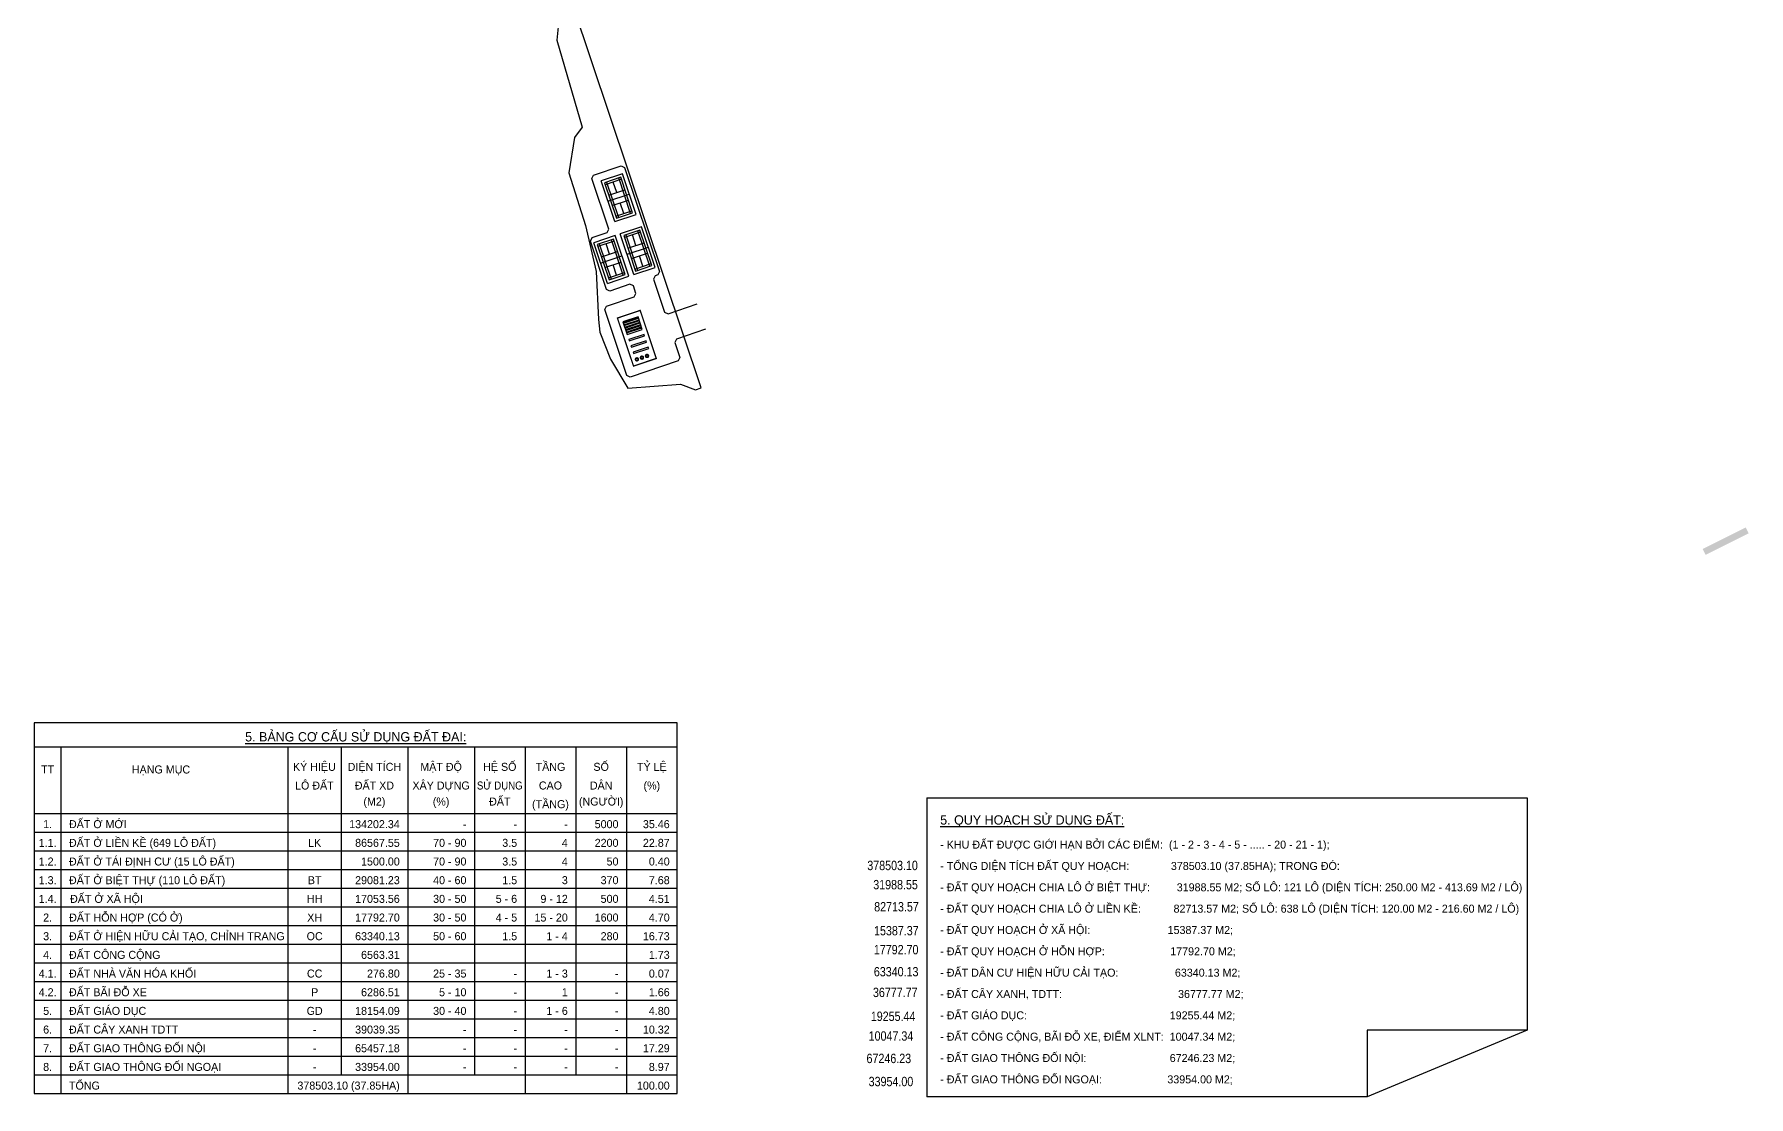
# Model space of a CAD drawing. Header units: metres. Extents: x 566107 to 571261, y 2062953 to 2068466.
# Drawn here: x 566107 to 566750, y 2065351 to 2065749 of the extents above; entities that cross this region are included whole.
import ezdxf
from ezdxf.enums import TextEntityAlignment as Align

# ---------------------------------------------------------------- set-up
doc = ezdxf.new("R2010")
doc.units = ezdxf.units.M
for name, color, linetype in [('1-sanTT-s', 96, 'CONTINUOUS'), ('BoThamCo', 94, 'CONTINUOUS'), ('dientich', 7, 'CONTINUOUS'), ('ghi_chu', 7, 'CONTINUOUS'), ('hatchViaHe+LogDg', 129, 'CONTINUOUS'), ('nha', 20, 'CONTINUOUS'), ('thuadat', 6, 'CONTINUOUS')]:
    doc.layers.add(name, color=color, linetype=linetype)
doc.styles.add('avantH', font='VHAVAN.TTF', dxfattribs={"height": 10})
doc.styles.add('text', font='VHARIALN.TTF')

# ---------------------------------------------------------------- blocks, each defined once
blk = doc.blocks.new('ghi_Eu-bgSDD')
at = {"color": 32}
blk.add_wipeout([(-241, 139), (0, 139), (0, 0), (-241, 0)], dxfattribs=at).translate(0, 0, 3.48).dxf.layer = 'ghi_chu'
at = {"layer": 'ghi_chu'}
blk.add_line((-241, 130), (0, 130), dxfattribs=at)
at = {"layer": 'ghi_chu', "color": 32}
for p, q in [((-231, 130), (-231, 7)), ((-146, 130), (-146, 0)), ((-126, 130), (-126, 7)), ((-101, 130), (-101, 0)), ((-76, 130), (-76, 7)), ((-38, 130), (-38, 7)), ((-19, 130), (-19, 0)), ((-231, 123), (-231, 0)), ((-241, 105), (0, 105)), ((-241, 98), (0, 98)), ((-241, 91), (0, 91)), ((-241, 84), (0, 84)), ((-241, 77), (0, 77)), ((-241, 70), (0, 70)), ((-241, 63), (0, 63)), ((-241, 56), (0, 56)), ((-241, 49), (0, 49)), ((-241, 42), (0, 42)), ((-241, 35), (0, 35)), ((-241, 28), (0, 28)), ((-241, 21), (0, 21)), ((-241, 14), (0, 14)), ((-241, 7), (0, 7))]:
    blk.add_line(p, q, dxfattribs=at)
at = {"layer": 'ghi_chu'}
blk.add_lwpolyline([(0, 139), (-241, 139), (-241, 0), (0, 0)], close=True, dxfattribs=at)
blk.add_lwpolyline([(-241, 130), (-231, 130), (-146, 130), (-126, 130), (-101, 130), (-76, 130), (-38, 130), (-19, 130), (0, 130)], dxfattribs=at)
at = {"layer": 'ghi_chu', "color": 32}
for points in [[(-241, 130), (-231, 130), (-146, 130), (-126, 130), (-101, 130), (-76, 130), (-57, 130), (-38, 130), (-19, 130), (0, 130)], [(-57, 130), (-57, 0)]]:
    blk.add_lwpolyline(points, dxfattribs=at)
at = {"layer": 'ghi_chu', "lineweight": -2, "style": 'avantH'}
for s, height, p in [('%%U5. b¶ng c¬ cÊu sö dông ®Êt ®ai:', 3.5, (-120.5, 132)), ('tt', 3, (-236, 120)), ('h¹ng môc', 3, (-193.5, 120)), ('ký hiÖu', 3, (-136, 120.99)), ('diÖn tÝch', 3, (-113.5, 120.99)), ('mËt ®é', 3, (-88.5, 120.99)), ('hÖ sè', 3, (-66.5, 120.99)), ('tÇng', 3, (-47.5, 120.99)), ('sè', 3, (-28.5, 120.99)), ('tû lÖ', 3, (-9.5, 120.99)), ('l« ®Êt', 3, (-136, 113.99)), ('®Êt xd', 3, (-113.5, 113.99)), ('x©y dùng', 3, (-88.5, 113.99)), ('cao', 3, (-47.5, 113.99)), ('d©n', 3, (-28.5, 113.99)), ('(%%%)', 3, (-9.5, 113.99)), ('(m2)', 3, (-113.5, 107.99)), ('(%%%)', 3, (-88.5, 107.99)), ('®Êt', 3, (-66.5, 107.99)), ('(tÇng)', 3, (-47.5, 106.99)), ('(ng\xadêi)', 3, (-28.5, 107.99)), ('1.', 3, (-236, 99.5)), ('2.', 3, (-236, 64.5)), ('xh', 3, (-135.9, 64.5)), ('3.', 3, (-236, 57.5)), ('oc', 3, (-135.9, 57.5)), ('4.', 3, (-236, 50.5)), ('5.', 3, (-236, 29.5)), ('gd', 3, (-135.9, 29.5)), ('6.', 3, (-236, 22.5)), ('-', 3, (-135.9, 22.5)), ('7.', 3, (-236, 15.5)), ('-', 3, (-135.9, 15.5)), ('8.', 3, (-236, 8.5)), ('-', 3, (-135.9, 8.5))]:
    blk.add_text(s, height=height, dxfattribs=at).set_placement(p, align=Align.CENTER)
at = {"layer": 'ghi_chu', "lineweight": -2, "style": 'avantH', "width": 0.9}
blk.add_text('sö dông', height=3, dxfattribs=at).set_placement((-66.5, 113.99), align=Align.CENTER)
at = {"layer": 'ghi_chu', "lineweight": -2, "style": 'avantH'}
for s, p in [('®Êt ë míi', (-228, 99.5)), ('®Êt hçn hîp (cã ë)', (-227.94, 64.5)), ('®Êt ë hiÖn h÷u c¶i t¹o, chØnh trang', (-228, 57.5)), ('®Êt c«ng céng', (-228, 50.5)), ('®Êt gi¸o dôc', (-228, 29.5)), ('®Êt c©y xanh tdtt', (-228, 22.5)), ('®Êt giao th«ng ®èi néi', (-228, 15.5)), ('®Êt giao th«ng ®èi ngo¹i', (-228, 8.5))]:
    blk.add_text(s, height=3, dxfattribs=at).set_placement(p)
at = {"layer": 'ghi_chu', "color": 5, "lineweight": -2, "style": 'avantH'}
for s, p in [('®Êt ë liÒn kÒ (649 l« ®Êt)', (-228, 92.5)), ('®Êt ë t¸i ®Þnh c\xad (15 l« ®Êt)', (-228, 85.5)), ('®Êt ë biÖt thù (110 l« ®Êt)', (-228, 78.5)), ('®Êt ë x· héi', (-227.6, 71.5)), ('®Êt nhµ v¨n hãa khèi', (-228, 43.5)), ('®Êt b·i ®ç xe', (-228, 36.5))]:
    blk.add_text(s, height=3, dxfattribs=at).set_placement(p)
at = {"layer": 'ghi_chu', "lineweight": -2, "style": 'avantH'}
for s, p in [('134202.34', (-104, 99.5)), ('-', (-79, 99.5)), ('-', (-60, 99.5)), ('-', (-41, 99.5)), ('5000', (-22, 99.5)), ('35.46', (-2.81, 99.5)), ('17792.70', (-104, 64.5)), ('30 - 50', (-79, 64.5)), ('4 - 5', (-60, 64.5)), ('15 - 20', (-41, 64.5)), ('1600', (-22, 64.5)), ('4.70', (-2.81, 64.5)), ('63340.13', (-104, 57.5)), ('50 - 60', (-79, 57.5)), ('1.5', (-60, 57.5)), ('1 - 4', (-41, 57.5)), ('280', (-22, 57.5)), ('16.73', (-2.81, 57.5)), ('6563.31', (-104, 50.5)), ('1.73', (-2.81, 50.5)), ('18154.09', (-104, 29.5)), ('30 - 40', (-79, 29.5)), ('1 - 6', (-41, 29.5)), ('4.80', (-2.81, 29.5)), ('-', (-60, 29.5)), ('-', (-22, 29.5)), ('39039.35', (-104, 22.5)), ('-', (-79, 22.5)), ('-', (-60, 22.5)), ('-', (-41, 22.5)), ('-', (-22, 22.5)), ('10.32', (-2.81, 22.5)), ('65457.18', (-104, 15.5)), ('-', (-79, 15.5)), ('-', (-60, 15.5)), ('-', (-41, 15.5)), ('-', (-22, 15.5)), ('17.29', (-2.81, 15.5)), ('33954.00', (-104, 8.5)), ('-', (-79, 8.5)), ('-', (-60, 8.5)), ('-', (-41, 8.5)), ('-', (-22, 8.5)), ('8.97', (-2.81, 8.5))]:
    blk.add_text(s, height=3, dxfattribs=at).set_placement(p, align=Align.RIGHT)
at = {"layer": 'ghi_chu', "color": 5, "lineweight": -2, "style": 'avantH'}
for s, p in [('1.1.', (-236, 92.5)), ('lk', (-135.9, 92.5)), ('1.2.', (-236, 85.5)), ('1.3.', (-236, 78.5)), ('bt', (-135.9, 78.5)), ('1.4.', (-236, 71.5)), ('hh', (-135.9, 71.5)), ('4.1.', (-236, 43.5)), ('cc', (-135.9, 43.5)), ('4.2.', (-236, 36.5)), ('p', (-135.9, 36.5))]:
    blk.add_text(s, height=3, dxfattribs=at).set_placement(p, align=Align.CENTER)
for s, p in [('86567.55', (-104, 92.5)), ('70 - 90', (-79, 92.5)), ('3.5', (-60, 92.5)), ('4', (-41, 92.5)), ('22.87', (-2.81, 92.5)), ('1500.00', (-104, 85.5)), ('70 - 90', (-79, 85.5)), ('3.5', (-60, 85.5)), ('4', (-41, 85.5)), ('0.40', (-2.81, 85.5)), ('29081.23', (-104, 78.5)), ('40 - 60', (-79, 78.5)), ('1.5', (-60, 78.5)), ('3', (-41, 78.5)), ('370', (-22, 78.5)), ('7.68', (-2.81, 78.5)), ('17053.56', (-104, 71.5)), ('30 - 50', (-79, 71.5)), ('5 - 6', (-60, 71.5)), ('9 - 12', (-41, 71.5)), ('500', (-22, 71.5)), ('4.51', (-2.81, 71.5)), ('276.80', (-104, 43.5)), ('25 - 35', (-79, 43.5)), ('1 - 3', (-41, 43.5)), ('0.07', (-2.81, 43.5)), ('6286.51', (-104, 36.5)), ('5 - 10', (-79, 36.5)), ('-', (-60, 43.5)), ('1', (-41, 36.5)), ('-', (-22, 43.5)), ('1.66', (-2.81, 36.5)), ('-', (-60, 36.5)), ('-', (-22, 36.5))]:
    blk.add_text(s, height=3, dxfattribs=at).set_placement(p, align=Align.RIGHT)
at = {"layer": 'ghi_chu', "color": 1, "lineweight": -2, "style": 'avantH'}
for s, p in [('2200', (-22, 92.5)), ('50', (-22, 85.5)), ('378503.10 (37.85ha)', (-104, 1.5)), ('100.00', (-2.81, 1.5))]:
    blk.add_text(s, height=3, dxfattribs=at).set_placement(p, align=Align.RIGHT)
blk.add_text('tæng', height=3, dxfattribs=at).set_placement((-228, 1.5))
blk = doc.blocks.new('ghi_Eu5')
at = {"color": 32}
blk.add_wipeout([(0, 112), (225, 112), (225, 25), (165, 0), (0, 0)], dxfattribs=at).dxf.layer = 'ghi_chu'
at = {"layer": 'ghi_chu', "lineweight": -2}
for q in [(0, 0), (225, 112)]:
    blk.add_line((0, 112), q, dxfattribs=at)
for points in [[(225, 112), (225, 25), (165, 0), (0, 0)], [(225, 25), (165, 25), (165, 0)]]:
    blk.add_lwpolyline(points, dxfattribs=at)
at = {"layer": 'ghi_chu', "lineweight": -2, "style": 'avantH'}
for s, height, p in [('%%U5. quy ho¹ch sö dông ®Êt:', 3.5, (5, 102)), ('- khu ®Êt ®\xadîc giíi h¹n bëi c¸c ®iÓm:  (1 - 2 - 3 - 4 - 5 - ..... - 20 - 21 - 1);', 3, (5, 93)), ('- tæng diÖn tÝch ®Êt quy ho¹ch:              378503.10 (37.85ha); trong ®ã:', 3, (5, 85)), ('- ®Êt quy ho¹ch chia l« ë biÖt thù:         31988.55 m2; sè l«: 121 l« (diÖn tÝch: 250.00 m2 - 413.69 m2 / l«)', 3, (5, 77)), ('- ®Êt quy ho¹ch chia l« ë liÒn kÒ:           82713.57 m2; sè l«: 638 l« (diÖn tÝch: 120.00 m2 - 216.60 m2 / l«)', 3, (5, 69)), ('- ®Êt quy ho¹ch ë x· héi:                          15387.37 m2;', 3, (5, 61)), ('- ®Êt quy ho¹ch ë hçn hîp:                      17792.70 m2;', 3, (5, 53)), ('- ®Êt d©n c\xad hiÖn h÷u c¶i t¹o:                   63340.13 m2;', 3, (5, 45)), ('- ®Êt c©y xanh, TDTT:                                       36777.77 m2;', 3, (5, 37)), ('- ®Êt gi¸o dôc:                                                19255.44 m2;', 3, (5, 29)), ('- ®Êt c«ng céng, b·i ®ç xe, ®iÓm xlnt:  10047.34 m2;', 3, (5, 21)), ('- ®Êt giao th«ng ®èi néi:                            67246.23 m2;', 3, (5, 13)), ('- ®Êt giao th«ng ®èi ngo¹i:                      33954.00 m2;', 3, (5, 5))]:
    blk.add_text(s, height=height, dxfattribs=at).set_placement(p)
blk = doc.blocks.new('sanson1')
blk.add_wipeout([(-8.46, 16.09), (0, 16.09), (0, 0), (-8.46, 0)]).dxf.layer = '1-sanTT-s'
at = {"layer": '1-sanTT-s', "ltscale": 10}
for p, q in [((-8.46, 16.09), (-8.46, 0)), ((0, 16.09), (-8.46, 16.09)), ((-1.04, 14.25), (-7.42, 14.25)), ((-6.62, 15.04), (-6.62, 1.04)), ((-4.23, 14.25), (-4.23, 10.11)), ((-1.84, 1.04), (-1.84, 15.04)), ((0, 16.09), (0, 0)), ((0, 8.04), (-8.46, 8.04)), ((-1.04, 10.11), (-7.42, 10.11)), ((-8.46, 0), (0, 0)), ((-1.04, 5.98), (-7.42, 5.98)), ((-7.42, 1.84), (-1.04, 1.84)), ((-4.23, 5.98), (-4.23, 1.84))]:
    blk.add_line(p, q, dxfattribs=at)
at = {"layer": '1-sanTT-s', "color": 20, "ltscale": 10}
for p, q in [((-7.42, 15.04), (-7.42, 1.04)), ((-1.04, 15.04), (-7.42, 15.04)), ((-1.04, 1.04), (-1.04, 15.04)), ((-7.42, 1.04), (-1.04, 1.04))]:
    blk.add_line(p, q, dxfattribs=at)
blk = doc.blocks.new('cts06')
at = {"color": 240}
blk.add_wipeout([(20, 0), (20, -10), (0, -10), (0, 0)], dxfattribs=at).translate(0, 0, 0).dxf.layer = 'nha'
at = {"color": 10}
blk.add_wipeout([(0, 0), (20, 0), (20, -10), (0, -10)], dxfattribs=at).dxf.layer = 'nha'
at = {"layer": 'nha'}
h = blk.add_hatch(dxfattribs=at)
h.set_pattern_fill('ANSI32', color=129, scale=0.1, angle=45, style=0)
h.set_pattern_definition([(90, (-23792.0217, 69860.0463), (-0.9525, 2e-16), []), (90, (-23791.7042, 69860.3638), (-0.9525, 2e-16), [])])
h.paths.add_polyline_path([(7.5, -2), (2.5, -2), (2.5, -8), (7.5, -8)])
at = {"layer": 'nha', "linetype": 'Continuous', "const_width": 0.5}
blk.add_lwpolyline([(19.5, -9.5), (0.5, -9.5), (0.5, -0.5), (19.5, -0.5)], close=True, dxfattribs=at)
at = {"layer": 'nha', "color": 10, "elevation": 0}
for points in [[(7.5, -2), (2.5, -2), (2.5, -8), (7.5, -8)], [(10, -2), (9.5, -2), (9.5, -8), (10, -8)], [(12.5, -2), (12, -2), (12, -8), (12.5, -8)], [(15, -2), (14.5, -2), (14.5, -8), (15, -8)]]:
    blk.add_lwpolyline(points, close=True, dxfattribs=at)
at = {"layer": 'nha', "const_width": 1}
blk.add_lwpolyline([(17.31, -3.23, -1), (17.69, -3.77, -1)], format="xyb", close=True, dxfattribs=at)
at = {"layer": 'nha', "const_width": 1, "elevation": 0}
for points in [[(17.31, -5.23, -1), (17.69, -5.77, -1)], [(17.31, -7.23, -1), (17.69, -7.77, -1)]]:
    blk.add_lwpolyline(points, format="xyb", close=True, dxfattribs=at)

msp = doc.modelspace()

# ---------------------------------------------------------------- hatches: boundary and pattern name
at = {"layer": 'hatchViaHe+LogDg'}
msp.add_hatch(color=158, dxfattribs=at).paths.add_polyline_path([(566732.31, 2065556.51), (566748.41, 2065564.57), (566749.54, 2065562.39), (566733.41, 2065554.32)])

# ---------------------------------------------------------------- linework, layer by layer
at = {"layer": 'BoThamCo'}
msp.add_lwpolyline([(566358.49, 2065638.89), (566347.6, 2065635.23), (566346.97, 2065633.97), (566348.88, 2065628.28), (566348.25, 2065627.01), (566330.24, 2065620.97), (566328.97, 2065621.6), (566320.7, 2065646.25), (566321.33, 2065647.51), (566331.76, 2065651.01), (566332.39, 2065652.28), (566331.44, 2065655.12), (566330.17, 2065655.75), (566322.66, 2065653.23), (566321.39, 2065653.86), (566315.32, 2065671.96), (566315.95, 2065673.23), (566321.6, 2065675.12), (566322.23, 2065676.39), (566315.84, 2065695.43), (566316.47, 2065696.7), (566326.86, 2065700.19), (566328.13, 2065699.56), (566341.23, 2065660.52), (566340.6, 2065659.25), (566339.65, 2065658.93), (566339.02, 2065657.67), (566343.16, 2065645.34), (566344.42, 2065644.71), (566355.31, 2065648.37)], dxfattribs=at)
at = {"layer": 'thuadat'}
msp.add_lwpolyline([(566309.04, 2065759.58), (566303.65, 2065756.02), (566302.71, 2065747.23), (566312.21, 2065714.66), (566309.34, 2065710.82), (566307.24, 2065697.5), (566313.47, 2065677.85), (566317.44, 2065660.54), (566318.34, 2065642.57), (566318.87, 2065637.81), (566322.81, 2065627.73), (566329.38, 2065616.78), (566349.05, 2065618.25), (566354.71, 2065616.23), (566356.9, 2065616.96)], close=True, dxfattribs=at)

# ---------------------------------------------------------------- block references
at = {"layer": 'ghi_chu'}
for name, p in [('ghi_Eu-bgSDD', (566347.86, 2065352.37, 3.48)), ('ghi_Eu5', (566441.46, 2065351.2))]:
    msp.add_blockref(name, p, dxfattribs=at)

# ---------------------------------------------------------------- texts
at = {"layer": 'dientich', "style": 'text'}
for s, p in [('378503.10', (566438.08, 2065435.1)), ('31988.55', (566438.08, 2065427.9)), ('82713.57', (566438.43, 2065419.62)), ('15387.37', (566438.38, 2065410.65)), ('17792.70', (566438.31, 2065403.53)), ('63340.13', (566438.31, 2065395.27)), ('36777.77', (566437.97, 2065387.51)), ('19255.44', (566437.17, 2065378.55)), ('10047.34', (566436.36, 2065371.17)), ('67246.23', (566435.56, 2065362.76)), ('33954.00', (566436.36, 2065354.1))]:
    msp.add_text(s, height=3.5, dxfattribs=at).set_placement(p, align=Align.BOTTOM_RIGHT)

# ---------------------------------------------------------------- next in the draw order: block references
at = {"layer": '1-sanTT-s', "rotation": 198.5502232471145}
msp.add_blockref('sanson1', (566326.5, 2065674.66, 0), dxfattribs=at)
at = {"layer": 'nha', "rotation": 288.5489462822974}
msp.add_blockref('cts06', (566334.3, 2065646.59, 0), dxfattribs=at)

# ---------------------------------------------------------------- next in the draw order: block references
at = {"layer": '1-sanTT-s', "rotation": 198.5502232471145}
for p in [(566319.32, 2065694.49, 0), (566316.58, 2065671.33, 0)]:
    msp.add_blockref('sanson1', p, dxfattribs=at)

doc.saveas('drawing.dxf')
